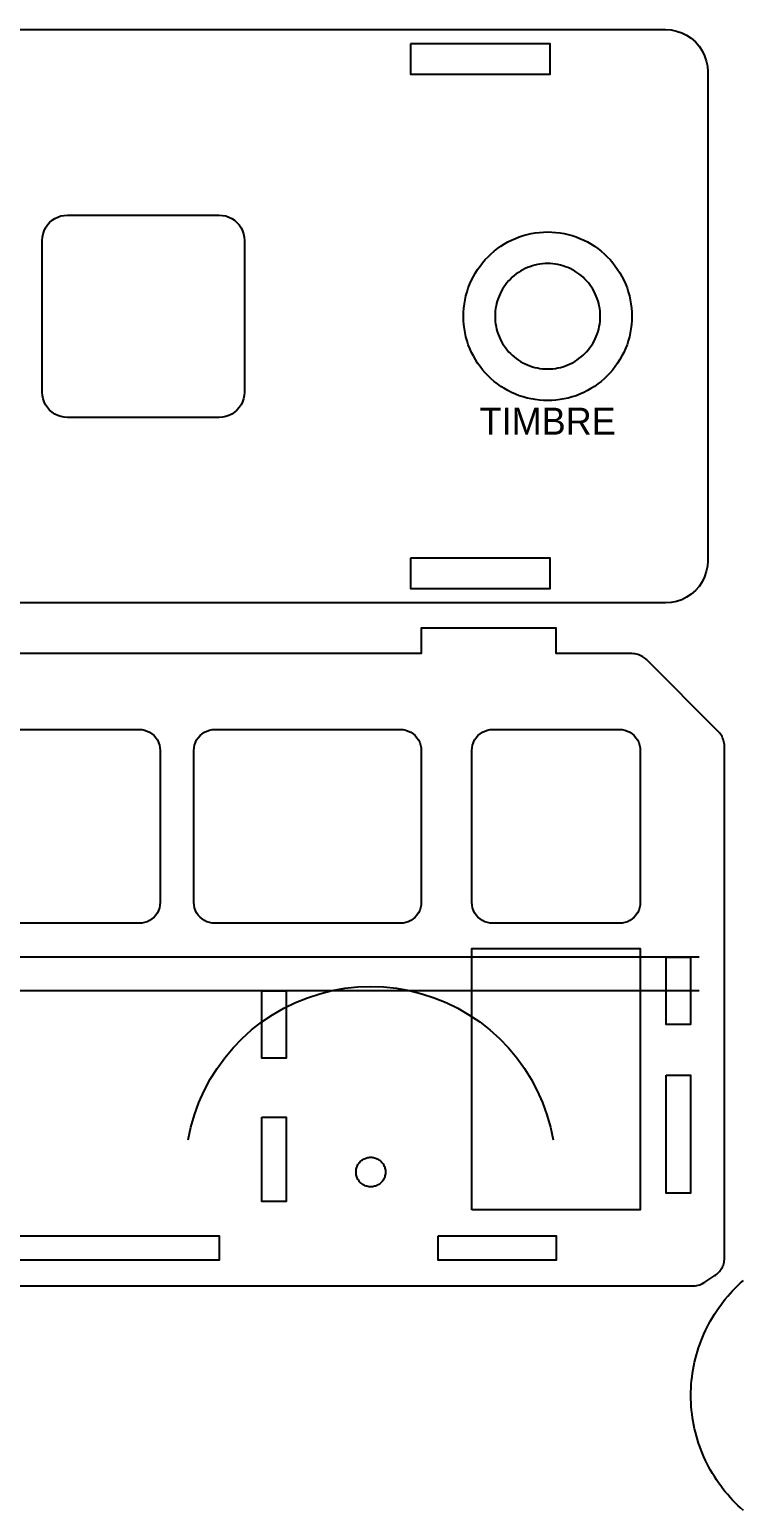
# Model space of a CAD drawing. Header units: metres. Extents: x 6 to 594, y 16 to 204.
# Drawn here: x 123.5 to 208, y 28.4 to 204 of the extents above; entities that cross this region are included whole.
import ezdxf
from ezdxf.enums import TextEntityAlignment as Align

# ---------------------------------------------------------------- set-up
doc = ezdxf.new("R2010")
doc.units = ezdxf.units.M
doc.layers.add('CORTAR', color=1, linetype='Continuous')
doc.layers.add('GRABAR', color=5, linetype='Continuous')

msp = doc.modelspace()

# ---------------------------------------------------------------- linework, layer by layer
at = {"layer": 'CORTAR'}
for points in [[(11, 204), (199, 204), (199.65, 203.96), (200.29, 203.83), (200.91, 203.62), (201.5, 203.33), (202.04, 202.97), (202.54, 202.54), (202.97, 202.04), (203.33, 201.5), (203.62, 200.91), (203.83, 200.29), (203.96, 199.65), (204, 199), (204, 141), (203.96, 140.35), (203.96, 140.35), (203.83, 139.71), (203.62, 139.09), (203.33, 138.5), (202.97, 137.96), (202.54, 137.46), (202.04, 137.03), (201.5, 136.67), (200.91, 136.38), (200.29, 136.17), (199.65, 136.04), (199, 136), (11, 136)], [(9.8, 55), (202.2, 55), (202.29, 55), (202.52, 55.02), (202.7, 55.05), (202.88, 55.09), (203.05, 55.14), (203.22, 55.21), (203.39, 55.28), (203.59, 55.4), (203.67, 55.45), (204.85, 56.24), (204.92, 56.28), (205.07, 56.4), (205.19, 56.5), (205.3, 56.6), (205.4, 56.72), (205.49, 56.84), (205.58, 56.96), (205.66, 57.09), (205.74, 57.23), (205.74, 57.23), (205.8, 57.37), (205.86, 57.51), (205.9, 57.66), (205.94, 57.81), (205.97, 57.96), (205.99, 58.11), (206, 58.3), (206, 58.38), (206, 118.92), (206, 119.01), (205.98, 119.21), (205.96, 119.37), (205.93, 119.53), (205.89, 119.69), (205.84, 119.84), (205.77, 119.99), (205.7, 120.14), (205.62, 120.28), (205.53, 120.42), (205.43, 120.55), (205.29, 120.7), (205.24, 120.76), (196.76, 129.24), (196.7, 129.29), (196.55, 129.43), (196.42, 129.53), (196.28, 129.62), (196.14, 129.7), (195.99, 129.77), (195.84, 129.84), (195.69, 129.89), (195.53, 129.93), (195.37, 129.96), (195.21, 129.98), (195.01, 130), (194.92, 130), (186, 130), (186, 133), (170, 133), (170, 130), (114, 130)], [(114.5, 121), (136.5, 121), (136.83, 120.98), (137.15, 120.91), (137.46, 120.81), (137.75, 120.67), (138.02, 120.48), (138.27, 120.27), (138.48, 120.02), (138.67, 119.75), (138.81, 119.46), (138.91, 119.15), (138.98, 118.83), (139, 118.5), (139, 100.5), (138.98, 100.17), (138.91, 99.85), (138.81, 99.54), (138.67, 99.25), (138.48, 98.98), (138.27, 98.73), (138.02, 98.52), (137.75, 98.33), (137.46, 98.19), (137.15, 98.09), (136.83, 98.02), (136.5, 98), (114.5, 98)], [(208.24, 28.37), (207.91, 28.66), (207.59, 28.96), (207.27, 29.27), (206.96, 29.59), (206.66, 29.91), (206.37, 30.24), (206.09, 30.58), (205.81, 30.93), (205.54, 31.28), (205.28, 31.64), (205.03, 32), (204.79, 32.37), (204.56, 32.75), (204.34, 33.13), (204.13, 33.51), (203.92, 33.91), (203.73, 34.3), (203.54, 34.71), (203.37, 35.11), (203.21, 35.52), (203.05, 35.94), (202.91, 36.35), (202.78, 36.77), (202.65, 37.2), (202.54, 37.63), (202.44, 38.06), (202.35, 38.49), (202.27, 38.92), (202.19, 39.36), (202.14, 39.8), (202.09, 40.24), (202.05, 40.68), (202.02, 41.12), (202.01, 41.56), (202, 42), (202.01, 42.44), (202.02, 42.88), (202.05, 43.32), (202.09, 43.76), (202.14, 44.2), (202.19, 44.64), (202.27, 45.08), (202.35, 45.51), (202.44, 45.94), (202.54, 46.37), (202.65, 46.8), (202.78, 47.23), (202.91, 47.65), (203.05, 48.06), (203.21, 48.48), (203.37, 48.89), (203.54, 49.29), (203.73, 49.7), (203.92, 50.09), (204.13, 50.49), (204.34, 50.87), (204.56, 51.25), (204.79, 51.63), (205.03, 52), (205.28, 52.36), (205.54, 52.72), (205.81, 53.07), (206.09, 53.42), (206.37, 53.76), (206.66, 54.09), (206.96, 54.41), (207.27, 54.73), (207.59, 55.04), (207.91, 55.34), (208.24, 55.63)]]:
    msp.add_lwpolyline(points, dxfattribs=at)
for points in [[(168.7, 202.3), (168.7, 198.7), (185.3, 198.7), (185.3, 202.3), (168.7, 202.3)], [(191.22, 169.39), (191.24, 169.69), (191.25, 170), (191.24, 170.31), (191.22, 170.61), (191.18, 170.92), (191.13, 171.22), (191.06, 171.52), (190.98, 171.81), (190.88, 172.11), (190.77, 172.39), (190.65, 172.67), (190.51, 172.95), (190.36, 173.21), (190.2, 173.47), (190.02, 173.72), (189.83, 173.96), (189.63, 174.2), (189.42, 174.42), (189.2, 174.63), (188.96, 174.83), (188.72, 175.02), (188.47, 175.2), (188.21, 175.36), (187.95, 175.51), (187.67, 175.65), (187.39, 175.77), (187.11, 175.88), (186.81, 175.98), (186.52, 176.06), (186.22, 176.13), (185.92, 176.18), (185.61, 176.22), (185.31, 176.24), (185, 176.25), (184.69, 176.24), (184.39, 176.22), (184.08, 176.18), (183.78, 176.13), (183.48, 176.06), (183.19, 175.98), (182.89, 175.88), (182.61, 175.77), (182.33, 175.65), (182.05, 175.51), (181.79, 175.36), (181.53, 175.2), (181.28, 175.02), (181.04, 174.83), (180.8, 174.63), (180.58, 174.42), (180.37, 174.2), (180.17, 173.96), (179.98, 173.72), (179.8, 173.47), (179.64, 173.21), (179.49, 172.95), (179.35, 172.67), (179.23, 172.39), (179.12, 172.11), (179.02, 171.81), (178.94, 171.52), (178.87, 171.22), (178.82, 170.92), (178.78, 170.61), (178.76, 170.31), (178.75, 170), (178.76, 169.69), (178.78, 169.39), (178.82, 169.08), (178.87, 168.78), (178.94, 168.48), (179.02, 168.19), (179.12, 167.89), (179.23, 167.61), (179.35, 167.33), (179.49, 167.05), (179.64, 166.79), (179.8, 166.53), (179.98, 166.28), (180.17, 166.04), (180.37, 165.8), (180.58, 165.58), (180.8, 165.37), (181.04, 165.17), (181.28, 164.98), (181.53, 164.8), (181.79, 164.64), (182.05, 164.49), (182.33, 164.35), (182.61, 164.23), (182.89, 164.12), (183.19, 164.02), (183.48, 163.94), (183.78, 163.87), (184.08, 163.82), (184.39, 163.78), (184.69, 163.76), (185, 163.75), (185.31, 163.76), (185.61, 163.78), (185.92, 163.82), (186.22, 163.87), (186.52, 163.94), (186.81, 164.02), (187.11, 164.12), (187.39, 164.23), (187.67, 164.35), (187.95, 164.49), (188.21, 164.64), (188.47, 164.8), (188.72, 164.98), (188.96, 165.17), (189.2, 165.37), (189.42, 165.58), (189.63, 165.8), (189.83, 166.04), (190.02, 166.28), (190.2, 166.53), (190.36, 166.79), (190.51, 167.05), (190.65, 167.33), (190.77, 167.61), (190.88, 167.89), (190.98, 168.19), (191.06, 168.48), (191.13, 168.78), (191.18, 169.08), (191.22, 169.39)], [(168.7, 141.3), (168.7, 137.7), (185.3, 137.7), (185.3, 141.3), (168.7, 141.3)], [(143.52, 120.02), (143.73, 120.27), (143.98, 120.48), (144.25, 120.67), (144.54, 120.81), (144.85, 120.91), (145.17, 120.98), (145.5, 121), (167.5, 121), (167.83, 120.98), (168.15, 120.91), (168.46, 120.81), (168.75, 120.67), (169.02, 120.48), (169.27, 120.27), (169.48, 120.02), (169.67, 119.75), (169.81, 119.46), (169.91, 119.15), (169.98, 118.83), (170, 118.5), (170, 100.5), (169.98, 100.17), (169.91, 99.85), (169.81, 99.54), (169.67, 99.25), (169.48, 98.98), (169.27, 98.73), (169.02, 98.52), (168.75, 98.33), (168.46, 98.19), (168.15, 98.09), (167.83, 98.02), (167.5, 98), (145.5, 98), (145.17, 98.02), (144.85, 98.09), (144.54, 98.19), (144.25, 98.33), (143.98, 98.52), (143.73, 98.73), (143.52, 98.98), (143.33, 99.25), (143.19, 99.54), (143.09, 99.85), (143.02, 100.17), (143, 100.5), (143, 118.5), (143.02, 118.83), (143.09, 119.15), (143.19, 119.46), (143.33, 119.75), (143.52, 120.02)], [(176.73, 120.27), (176.98, 120.48), (177.25, 120.67), (177.54, 120.81), (177.85, 120.91), (178.17, 120.98), (178.5, 121), (193.5, 121), (193.83, 120.98), (194.15, 120.91), (194.46, 120.81), (194.75, 120.67), (195.02, 120.48), (195.27, 120.27), (195.48, 120.02), (195.67, 119.75), (195.81, 119.46), (195.91, 119.15), (195.98, 118.83), (196, 118.5), (196, 100.5), (195.98, 100.17), (195.91, 99.85), (195.81, 99.54), (195.67, 99.25), (195.48, 98.98), (195.27, 98.73), (195.02, 98.52), (194.75, 98.33), (194.46, 98.19), (194.15, 98.09), (193.83, 98.02), (193.5, 98), (178.5, 98), (178.17, 98.02), (177.85, 98.09), (177.54, 98.19), (177.25, 98.33), (176.98, 98.52), (176.73, 98.73), (176.52, 98.98), (176.33, 99.25), (176.19, 99.54), (176.09, 99.85), (176.02, 100.17), (176, 100.5), (176, 118.5), (176.02, 118.83), (176.09, 119.15), (176.19, 119.46), (176.33, 119.75), (176.52, 120.02), (176.73, 120.27)], [(199.05, 94), (201.95, 94), (201.95, 86), (199.05, 86), (199.05, 94)], [(151.05, 90), (153.95, 90), (153.95, 82), (151.05, 82), (151.05, 90)], [(199.05, 80), (201.95, 80), (201.95, 66), (199.05, 66), (199.05, 80)], [(151.05, 75), (153.95, 75), (153.95, 65), (151.05, 65), (151.05, 75)], [(162.28, 68.16), (162.26, 68.27), (162.25, 68.39), (162.25, 68.5), (162.25, 68.61), (162.26, 68.73), (162.28, 68.84), (162.31, 68.95), (162.34, 69.06), (162.38, 69.17), (162.43, 69.27), (162.48, 69.38), (162.54, 69.47), (162.61, 69.57), (162.68, 69.65), (162.76, 69.74), (162.85, 69.82), (162.93, 69.89), (163.03, 69.96), (163.12, 70.02), (163.23, 70.07), (163.33, 70.12), (163.44, 70.16), (163.55, 70.19), (163.66, 70.22), (163.77, 70.24), (163.89, 70.25), (164, 70.25), (164.11, 70.25), (164.23, 70.24), (164.34, 70.22), (164.45, 70.19), (164.56, 70.16), (164.67, 70.12), (164.77, 70.07), (164.88, 70.02), (164.97, 69.96), (165.07, 69.89), (165.15, 69.82), (165.24, 69.74), (165.32, 69.65), (165.39, 69.57), (165.46, 69.47), (165.52, 69.38), (165.57, 69.27), (165.62, 69.17), (165.66, 69.06), (165.69, 68.95), (165.72, 68.84), (165.74, 68.73), (165.75, 68.61), (165.75, 68.5), (165.75, 68.39), (165.74, 68.27), (165.72, 68.16), (165.69, 68.05), (165.66, 67.94), (165.62, 67.83), (165.57, 67.73), (165.52, 67.62), (165.46, 67.53), (165.39, 67.43), (165.32, 67.35), (165.24, 67.26), (165.15, 67.18), (165.07, 67.11), (164.97, 67.04), (164.88, 66.98), (164.77, 66.93), (164.67, 66.88), (164.56, 66.84), (164.45, 66.81), (164.34, 66.78), (164.23, 66.76), (164.11, 66.75), (164, 66.75), (163.89, 66.75), (163.77, 66.76), (163.66, 66.78), (163.55, 66.81), (163.44, 66.84), (163.33, 66.88), (163.23, 66.93), (163.12, 66.98), (163.03, 67.04), (162.93, 67.11), (162.85, 67.18), (162.76, 67.26), (162.68, 67.35), (162.61, 67.43), (162.54, 67.53), (162.48, 67.62), (162.43, 67.73), (162.38, 67.83), (162.34, 67.94), (162.31, 68.05), (162.28, 68.16)], [(116, 60.95), (146, 60.95), (146, 58.05), (116, 58.05), (116, 60.95)], [(172, 60.95), (186, 60.95), (186, 58.05), (172, 58.05), (172, 60.95)]]:
    msp.add_lwpolyline(points, close=True, dxfattribs=at)
at = {"layer": 'GRABAR'}
for points in [[(149, 161), (148.97, 160.61), (148.9, 160.22), (148.77, 159.85), (148.6, 159.5), (148.38, 159.17), (148.12, 158.88), (147.83, 158.62), (147.5, 158.4), (147.15, 158.23), (146.78, 158.1), (146.39, 158.03), (146, 158), (128, 158), (127.61, 158.03), (127.22, 158.1), (126.85, 158.23), (126.5, 158.4), (126.17, 158.62), (125.88, 158.88), (125.62, 159.17), (125.4, 159.5), (125.23, 159.85), (125.1, 160.22), (125.03, 160.61), (125, 161), (125, 179), (125.03, 179.39), (125.1, 179.78), (125.23, 180.15), (125.4, 180.5), (125.62, 180.83), (125.88, 181.12), (126.17, 181.38), (126.5, 181.6), (126.85, 181.77), (127.22, 181.9), (127.61, 181.97), (128, 182), (146, 182), (146.39, 181.97), (146.78, 181.9), (147.15, 181.77), (147.5, 181.6), (147.83, 181.38), (148.12, 181.12), (148.38, 180.83), (148.6, 180.5), (148.77, 180.15), (148.9, 179.78), (148.97, 179.39), (149, 179), (149, 161)], [(195, 170), (194.99, 169.51), (194.95, 169.02), (194.89, 168.53), (194.81, 168.05), (194.7, 167.57), (194.57, 167.1), (194.42, 166.63), (194.24, 166.17), (194.04, 165.72), (193.82, 165.29), (193.58, 164.86), (193.31, 164.44), (193.03, 164.04), (192.73, 163.66), (192.41, 163.28), (192.07, 162.93), (191.72, 162.59), (191.34, 162.27), (190.96, 161.97), (190.56, 161.69), (190.14, 161.42), (189.71, 161.18), (189.28, 160.96), (188.83, 160.76), (188.37, 160.58), (187.9, 160.43), (187.43, 160.3), (186.95, 160.19), (186.47, 160.11), (185.98, 160.05), (185.49, 160.01), (185, 160), (184.51, 160.01), (184.02, 160.05), (183.53, 160.11), (183.05, 160.19), (182.57, 160.3), (182.1, 160.43), (181.63, 160.58), (181.17, 160.76), (180.72, 160.96), (180.29, 161.18), (179.86, 161.42), (179.44, 161.69), (179.04, 161.97), (178.66, 162.27), (178.28, 162.59), (177.93, 162.93), (177.59, 163.28), (177.27, 163.66), (176.97, 164.04), (176.69, 164.44), (176.42, 164.86), (176.18, 165.29), (175.96, 165.72), (175.76, 166.17), (175.58, 166.63), (175.43, 167.1), (175.3, 167.57), (175.19, 168.05), (175.11, 168.53), (175.05, 169.02), (175.01, 169.51), (175, 170), (175.01, 170.49), (175.05, 170.98), (175.11, 171.47), (175.19, 171.95), (175.3, 172.43), (175.43, 172.9), (175.58, 173.37), (175.76, 173.83), (175.96, 174.28), (176.18, 174.71), (176.42, 175.14), (176.69, 175.56), (176.97, 175.96), (177.27, 176.34), (177.59, 176.72), (177.93, 177.07), (178.28, 177.41), (178.66, 177.73), (179.04, 178.03), (179.44, 178.31), (179.86, 178.58), (180.29, 178.82), (180.72, 179.04), (181.17, 179.24), (181.63, 179.42), (182.1, 179.57), (182.57, 179.7), (183.05, 179.81), (183.53, 179.89), (184.02, 179.95), (184.51, 179.99), (185, 180), (185.49, 179.99), (185.98, 179.95), (186.47, 179.89), (186.95, 179.81), (187.43, 179.7), (187.9, 179.57), (188.37, 179.42), (188.83, 179.24), (189.28, 179.04), (189.71, 178.82), (190.14, 178.58), (190.56, 178.31), (190.96, 178.03), (191.34, 177.73), (191.72, 177.41), (192.07, 177.07), (192.41, 176.72), (192.73, 176.34), (193.03, 175.96), (193.31, 175.56), (193.58, 175.14), (193.82, 174.71), (194.04, 174.28), (194.24, 173.83), (194.42, 173.37), (194.57, 172.9), (194.7, 172.43), (194.81, 171.95), (194.89, 171.47), (194.95, 170.98), (194.99, 170.49), (195, 170)], [(176, 64), (176, 95), (196, 95), (196, 64), (176, 64)]]:
    msp.add_lwpolyline(points, close=True, dxfattribs=at)
for points in [[(203, 94), (9, 94)], [(203, 90), (9, 90)], [(142.33, 72.32), (142.65, 73.82), (143.08, 75.3), (143.6, 76.74), (144.23, 78.14), (144.95, 79.5), (145.76, 80.8), (146.66, 82.04), (147.65, 83.22), (148.72, 84.33), (149.86, 85.35), (151.07, 86.3), (152.34, 87.16), (153.67, 87.92), (155.05, 88.6), (156.48, 89.17), (157.94, 89.65), (159.43, 90.02), (160.94, 90.29), (162.47, 90.45), (164, 90.5), (165.53, 90.45), (167.06, 90.29), (168.57, 90.02), (170.06, 89.65), (171.52, 89.17), (172.95, 88.6), (174.33, 87.92), (175.66, 87.16), (176.93, 86.3), (178.14, 85.35), (179.28, 84.33), (180.35, 83.22), (181.34, 82.04), (182.24, 80.8), (183.05, 79.5), (183.77, 78.14), (184.4, 76.74), (184.92, 75.3), (185.35, 73.82), (185.67, 72.32)]]:
    msp.add_lwpolyline(points, dxfattribs=at)

# ---------------------------------------------------------------- texts
msp.add_text('TIMBRE', height=3.2, dxfattribs=at).set_placement((185, 155), align=Align.BOTTOM_CENTER)

doc.saveas('drawing.dxf')
